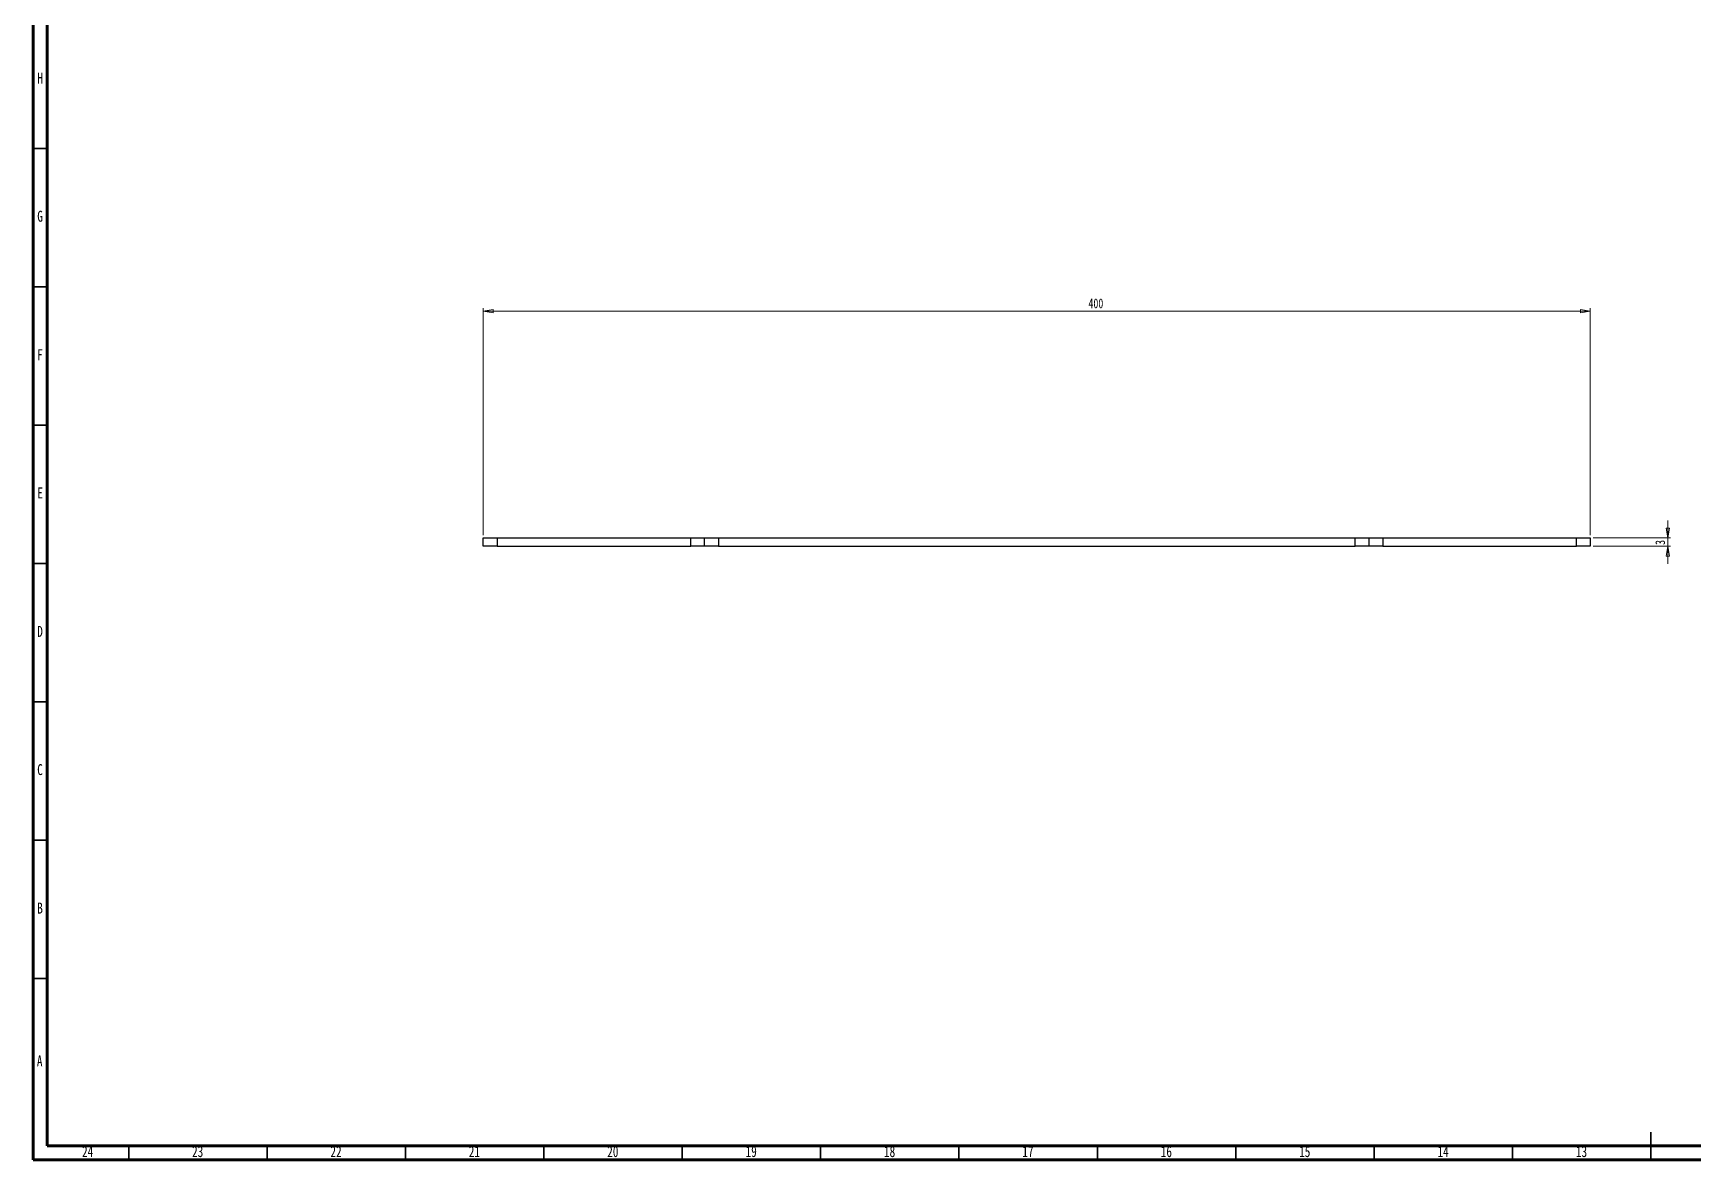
# Model space of a CAD drawing. Header units: millimetres. Extents: x 15 to 1184, y 5 to 836.
# Drawn here: x 15 to 615, y 5 to 412 of the extents above; entities that cross this region are included whole.
import ezdxf

# ---------------------------------------------------------------- set-up
doc = ezdxf.new("R2010")
doc.units = ezdxf.units.MM
doc.styles.add('SLDTEXTSTYLE0', font='TXT', dxfattribs={"width": 0.75})
doc.dimstyles.new('SLDDIMSTYLE0', dxfattribs={"dimtxt": 3.5, "dimasz": 3.556, "dimexe": 0, "dimexo": 0.0625, "dimgap": 0.875, "dimtad": 1, "dimrnd": 1e-09, "dimzin": 12, "dimdsep": 46, "dimtxsty": 'SLDTEXTSTYLE0', "dimblk1": 'CLOSED', "dimblk2": 'CLOSED', "dimsah": 1, "dimcen": 0.09, "dimadec": 0, "dimazin": 3, "dimtfac": 1, "dimtofl": 0, "dimtmove": 0, "dimatfit": 3, "dimldrblk": 'CLOSED', "dimfxl": 1, "dimfrac": 2, "dimtolj": 1, "dimtzin": 12, "dimarcsym": 0})
doc.dimstyles.new('SLDDIMSTYLE1', dxfattribs={"dimtxt": 3.5, "dimasz": 3.556, "dimexe": 0, "dimexo": 0.0625, "dimgap": 0.875, "dimtad": 1, "dimrnd": 1e-09, "dimzin": 12, "dimdsep": 46, "dimtxsty": 'SLDTEXTSTYLE0', "dimblk1": 'CLOSED', "dimblk2": 'CLOSED', "dimsah": 1, "dimcen": 0.09, "dimadec": 0, "dimazin": 3, "dimtfac": 1, "dimtmove": 0, "dimatfit": 0, "dimldrblk": 'CLOSED', "dimfxl": 1, "dimfrac": 2, "dimtolj": 1, "dimtzin": 12, "dimarcsym": 0})

# ---------------------------------------------------------------- blocks, each defined once
blk = doc.blocks.new('_Closed')
at = {"color": 0, "linetype": 'ByBlock', "lineweight": -2}
for p, q in [((-1, 0.166667), (0, 0)), ((-1, 0.166667), (-1, -0.166667)), ((0, 0), (-1, -0.166667)), ((0, 0), (-1, 0))]:
    blk.add_line(p, q, dxfattribs=at)
blk = doc.blocks.new('_D')
at = {"color": 7, "linetype": 'Continuous', "lineweight": 18}
for p, q in [((177.6, 230.77), (177.6, 312.77)), ((577.6, 230.77), (577.6, 312.77)), ((177.6, 311.77), (577.6, 311.77))]:
    blk.add_line(p, q, dxfattribs=at)
at = {"color": 7, "linetype": 'Continuous', "lineweight": 18, "xscale": 3.556, "yscale": 3.556, "rotation": 180}
blk.add_blockref('_Closed', (177.6, 311.77, -21.37), dxfattribs=at)
at = {"color": 7, "linetype": 'Continuous', "lineweight": 18, "xscale": 3.556, "yscale": 3.556}
blk.add_blockref('_Closed', (577.6, 311.77, -21.37), dxfattribs=at)
at = {"color": 7, "linetype": 'Continuous', "lineweight": 18, "insert": (396.28, 316.28), "char_height": 3.5, "attachment_point": 1, "style": 'SLDTEXTSTYLE0'}
blk.add_mtext('400', dxfattribs=at)
blk = doc.blocks.new('_D_1')
at = {"color": 7, "linetype": 'Continuous', "lineweight": 18}
for p, q in [((605.6, 229.77), (605.6, 236.12)), ((578.6, 229.77), (606.6, 229.77)), ((605.6, 229.77), (605.6, 226.77)), ((578.6, 226.77), (606.6, 226.77)), ((605.6, 226.77), (605.6, 220.42))]:
    blk.add_line(p, q, dxfattribs=at)
at = {"color": 7, "linetype": 'Continuous', "lineweight": 18, "xscale": 3.556, "yscale": 3.556}
for p, rotation in [((605.6, 229.77, -21.37), 270), ((605.6, 226.77, -21.37), 90)]:
    blk.add_blockref('_Closed', p, dxfattribs=dict(at, rotation=rotation))
at = {"color": 7, "linetype": 'Continuous', "lineweight": 18, "insert": (601.09, 227.25), "char_height": 3.5, "attachment_point": 1, "rotation": 90, "style": 'SLDTEXTSTYLE0'}
blk.add_mtext('3', dxfattribs=at)

msp = doc.modelspace()

# ---------------------------------------------------------------- linework, layer by layer
at = {"color": 7, "linetype": 'Continuous', "lineweight": 70}
for p, q in [((15, 5), (15, 836)), ((20, 10), (20, 831)), ((1179, 10), (20, 10)), ((1184, 5), (15, 5))]:
    msp.add_line(p, q, dxfattribs=at)
at = {"color": 7, "linetype": 'Continuous', "lineweight": 35}
for p, q in [((20, 370.5), (15, 370.5)), ((20, 320.5), (15, 320.5)), ((20, 270.5), (15, 270.5)), ((20, 220.5), (15, 220.5)), ((20, 170.5), (15, 170.5)), ((20, 120.5), (15, 120.5)), ((20, 70.5), (15, 70.5)), ((599.5, 5), (599.5, 15)), ((49.5, 10), (49.5, 5)), ((99.5, 10), (99.5, 5)), ((149.5, 10), (149.5, 5)), ((199.5, 10), (199.5, 5)), ((249.5, 10), (249.5, 5)), ((299.5, 10), (299.5, 5)), ((349.5, 10), (349.5, 5)), ((399.5, 10), (399.5, 5)), ((449.5, 10), (449.5, 5)), ((499.5, 10), (499.5, 5)), ((549.5, 10), (549.5, 5)), ((599.5, 10), (599.5, 5))]:
    msp.add_line(p, q, dxfattribs=at)
at = {"color": 7, "linetype": 'Continuous', "lineweight": 25}
for p, q in [((177.604, 226.772), (177.604, 229.772)), ((177.604, 229.772), (182.604, 229.772)), ((182.604, 229.772), (182.604, 226.772)), ((182.604, 229.772), (252.604, 229.772)), ((252.604, 226.772), (252.604, 229.772)), ((252.604, 229.772), (257.604, 229.772)), ((257.604, 226.772), (257.604, 229.772)), ((257.604, 229.772), (262.604, 229.772)), ((262.604, 229.772), (262.604, 226.772)), ((262.604, 229.772), (492.604, 229.772)), ((492.604, 226.772), (492.604, 229.772)), ((492.604, 229.772), (497.604, 229.772)), ((497.604, 229.772), (497.604, 226.772)), ((497.604, 229.772), (502.604, 229.772)), ((502.604, 229.772), (502.604, 226.772)), ((502.604, 229.772), (572.604, 229.772)), ((572.604, 226.772), (572.604, 229.772)), ((572.604, 229.772), (577.604, 229.772)), ((577.604, 229.772), (577.604, 226.772)), ((182.604, 226.772), (177.604, 226.772)), ((182.604, 226.772), (252.604, 226.772)), ((257.604, 226.772), (252.604, 226.772)), ((262.604, 226.772), (257.604, 226.772)), ((262.604, 226.772), (492.604, 226.772)), ((497.604, 226.772), (492.604, 226.772)), ((502.604, 226.772), (497.604, 226.772)), ((502.604, 226.772), (572.604, 226.772)), ((577.604, 226.772), (572.604, 226.772))]:
    msp.add_line(p, q, dxfattribs=at)

# ---------------------------------------------------------------- texts
at = {"color": 7, "linetype": 'Continuous', "lineweight": 0, "attachment_point": 2, "style": 'SLDTEXTSTYLE0'}
for s, insert, char_height in [('H', (17.49, 397.968), 3.969), ('G', (17.487, 348.024), 3.969), ('F', (17.458, 297.968), 3.969), ('E', (17.508, 248.024), 3.969), ('D', (17.453, 197.968), 3.969), ('C', (17.459, 148.024), 3.969), ('B', (17.471, 97.968), 3.969), ('A', (17.34, 42.718), 3.969), ('24', (34.67, 9.968), 3.9688), ('23', (74.42, 9.968), 3.9688), ('22', (124.42, 9.968), 3.9688), ('21', (174.42, 9.968), 3.9688), ('20', (224.42, 9.968), 3.9688), ('19', (274.42, 9.968), 3.9688), ('18', (324.42, 9.968), 3.9688), ('17', (374.42, 9.968), 3.9688), ('16', (424.42, 9.968), 3.9688), ('15', (474.42, 9.968), 3.9688), ('14', (524.42, 9.968), 3.9688), ('13', (574.42, 9.968), 3.9688)]:
    msp.add_mtext(s, dxfattribs=dict(at, insert=insert, char_height=char_height))

# ---------------------------------------------------------------- dimensions: what is measured, and where the dimension line sits
at = {"color": 7, "linetype": 'Continuous', "lineweight": 18}
dim = msp.add_linear_dim(base=(577.604, 311.772), p1=(177.604, 229.772), p2=(577.604, 229.772), dimstyle='SLDDIMSTYLE0', dxfattribs=at)
dim.commit()
dim.dimension.update_dxf_attribs({"geometry": '_D', "text_midpoint": (400.159, 311.772), "dimtype": 160})
dim = msp.add_linear_dim(base=(605.604, 226.772), p1=(577.604, 229.772), p2=(577.604, 226.772), angle=90, dimstyle='SLDDIMSTYLE1', dxfattribs=at)
dim.commit()
dim.dimension.update_dxf_attribs({"geometry": '_D_1', "text_midpoint": (605.604, 228.539), "dimtype": 160})

doc.saveas('drawing.dxf')
